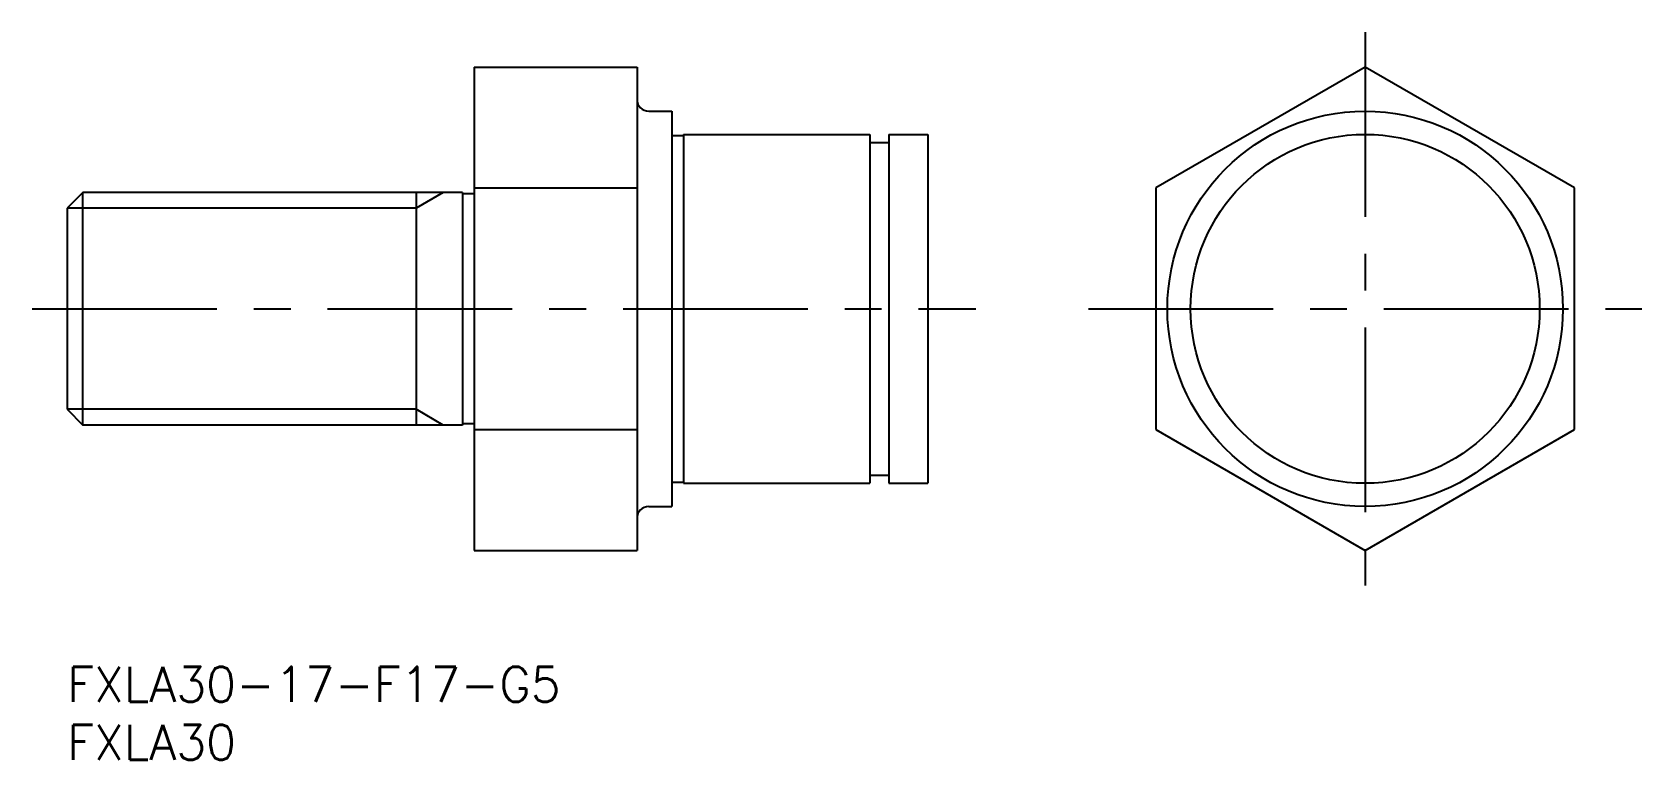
# Model space of a CAD drawing. Extents: x -3 to 135, y -8 to 55.
import ezdxf

# ---------------------------------------------------------------- set-up
doc = ezdxf.new("R2010")
doc.units = 0
doc.header["$LTSCALE"] = 0.5
doc.linetypes.add('CENTER', pattern=[50.8, 31.75, -6.35, 6.35, -6.35])
for name, color, linetype in [('MSM_CENTER', 1, 'CENTER'), ('MSM_CONTINUOUS', 7, 'CONTINUOUS'), ('MSM_NARROW', 5, 'CONTINUOUS'), ('MSM_PART_NUMBER', 7, 'CONTINUOUS')]:
    doc.layers.add(name, color=color, linetype=linetype)
doc.styles.get("Standard").update_dxf_attribs({"font": 'txt.shx', "height": 3, "bigfont": 'bigfont.shx'})

# ---------------------------------------------------------------- blocks, each defined once
blk = doc.blocks.new('*U10')
at = {"layer": 'MSM_PART_NUMBER'}
blk.add_text('FXLA30-17-F17-G5', height=3, dxfattribs=at).set_placement((0, -3))
blk = doc.blocks.new('*U11')
at = {"layer": 'MSM_PART_NUMBER'}
blk.add_text('FXLA30', height=3, dxfattribs=at).set_placement((0, -8))

msp = doc.modelspace()

# ---------------------------------------------------------------- linework, layer by layer
at = {"layer": 'MSM_CENTER'}
for p, q in [((111.59, 54.57), (111.59, 7)), ((-3, 30.78), (78.13, 30.78)), ((87.8, 30.78), (135.37, 30.78))]:
    msp.add_line(p, q, dxfattribs=at)
at = {"layer": 'MSM_CONTINUOUS'}
for p, q in [((35, 51.57), (35, 10)), ((35, 51.57), (49, 51.57)), ((49, 51.57), (49, 10)), ((111.59, 51.57), (93.59, 41.18)), ((129.59, 41.18), (111.59, 51.57)), ((50, 47.78), (52, 47.78)), ((52, 47.78), (52, 13.78)), ((52, 45.68), (53, 45.68)), ((53, 45.78), (69, 45.78)), ((53, 45.78), (53, 15.78)), ((69, 45.78), (69, 15.78)), ((70.65, 45.78), (70.65, 15.78)), ((70.65, 45.78), (74, 45.78)), ((74, 45.78), (74, 15.78)), ((69, 45.08), (70.65, 45.08)), ((1.35, 40.78), (0, 39.43)), ((34, 40.78), (1.35, 40.78)), ((1.35, 20.78), (1.35, 40.78)), ((30, 40.78), (30, 20.78)), ((34, 40.78), (34, 20.78)), ((35, 40.68), (34, 40.68)), ((35, 41.18), (49, 41.18)), ((93.59, 41.18), (93.59, 20.39)), ((129.59, 20.39), (129.59, 41.18)), ((0, 39.43), (0, 22.14)), ((0, 22.14), (1.35, 20.78)), ((34, 20.78), (1.35, 20.78)), ((35, 20.88), (34, 20.88)), ((35, 20.39), (49, 20.39)), ((93.59, 20.39), (111.59, 10)), ((111.59, 10), (129.59, 20.39)), ((52, 15.88), (53, 15.88)), ((53, 15.78), (69, 15.78)), ((69, 16.48), (70.65, 16.48)), ((70.65, 15.78), (74, 15.78)), ((50, 13.78), (52, 13.78)), ((35, 10), (49, 10))]:
    msp.add_line(p, q, dxfattribs=at)
for radius in [17, 15]:
    msp.add_circle((111.59, 30.78), radius, dxfattribs=at)
for centre, start, end in [((50, 48.78), 180, 270), ((50, 12.78), 90, 180)]:
    msp.add_arc(centre, 1, start, end, dxfattribs=at)
at = {"layer": 'MSM_NARROW'}
for p, q in [((32.34, 40.78), (30, 39.43)), ((30, 39.43), (0, 39.43)), ((30, 22.14), (0, 22.14)), ((32.34, 20.78), (30, 22.14))]:
    msp.add_line(p, q, dxfattribs=at)

# ---------------------------------------------------------------- block references
at = {"layer": 'MSM_CONTINUOUS'}
for name in ['*U10', '*U11']:
    msp.add_blockref(name, (0, 0), dxfattribs=at)

doc.saveas('drawing.dxf')
